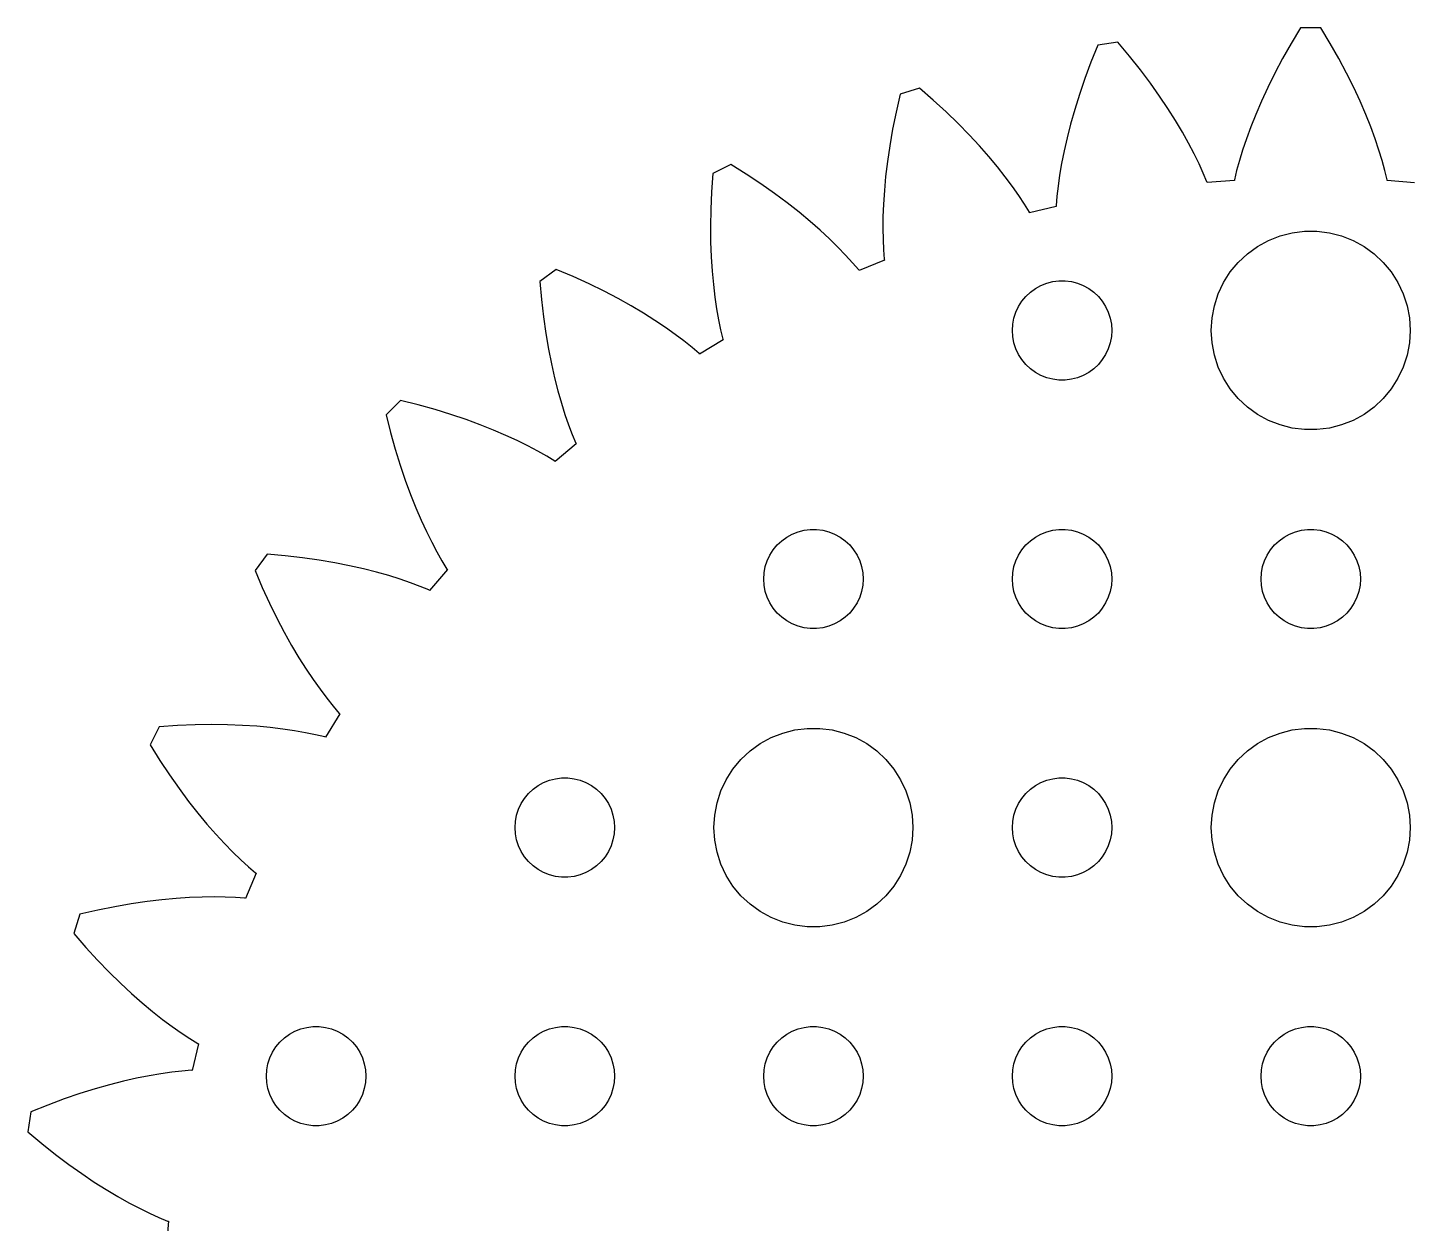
# Model space of a CAD drawing. Header units: metres. Extents: x -39.1 to 39.1, y 70.9 to 149.1.
# Drawn here: x -38.7 to 3.06, y 113.06 to 149.13 of the extents above; entities that cross this region are included whole.
import ezdxf

# ---------------------------------------------------------------- set-up
doc = ezdxf.new("R2010")
doc.units = ezdxf.units.M

msp = doc.modelspace()

# ---------------------------------------------------------------- linework, layer by layer
for p, q in [((-0.30473, 149.134), (-0.58876, 148.661)), ((0.30473, 149.134), (-0.30473, 149.134)), ((0.58876, 148.661), (0.30473, 149.134)), ((-5.82085, 148.699), (-6.42282, 148.604)), ((-5.46637, 148.277), (-5.82085, 148.699)), ((-6.42282, 148.604), (-6.62939, 148.093)), ((-5.13846, 147.864), (-5.46637, 148.277)), ((-0.58876, 148.661), (-0.84804, 148.202)), ((0.84804, 148.202), (0.58876, 148.661)), ((-6.62939, 148.093), (-6.81364, 147.599)), ((-4.83632, 147.462), (-5.13846, 147.864)), ((-0.84804, 148.202), (-1.08351, 147.757)), ((1.08351, 147.757), (0.84804, 148.202)), ((-6.81364, 147.599), (-6.97667, 147.123)), ((-4.55914, 147.071), (-4.83632, 147.462)), ((-1.08351, 147.757), (-1.29617, 147.328)), ((1.29617, 147.328), (1.08351, 147.757)), ((-12.3828, 147.124), (-12.5068, 146.587)), ((-11.8031, 147.312), (-12.3828, 147.124)), ((-11.3869, 146.951), (-11.8031, 147.312)), ((-6.97667, 147.123), (-7.11957, 146.665)), ((-4.30606, 146.693), (-4.55914, 147.071)), ((-1.29617, 147.328), (-1.48701, 146.915)), ((1.48701, 146.915), (1.29617, 147.328)), ((-10.9984, 146.594), (-11.3869, 146.951)), ((-10.6371, 146.244), (-10.9984, 146.594)), ((-7.11957, 146.665), (-7.24347, 146.228)), ((-4.07617, 146.329), (-4.30606, 146.693)), ((-1.48701, 146.915), (-1.6571, 146.519)), ((1.6571, 146.519), (1.48701, 146.915)), ((-12.5068, 146.587), (-12.6115, 146.07)), ((-10.3022, 145.901), (-10.6371, 146.244)), ((-7.24347, 146.228), (-7.34958, 145.81)), ((-3.86855, 145.979), (-4.07617, 146.329)), ((-1.6571, 146.519), (-1.8075, 146.142)), ((1.8075, 146.142), (1.6571, 146.519)), ((-12.6115, 146.07), (-12.698, 145.574)), ((-9.99312, 145.568), (-10.3022, 145.901)), ((-7.34958, 145.81), (-7.43904, 145.414)), ((-3.68221, 145.646), (-3.86855, 145.979)), ((-1.93932, 145.783), (-2.05368, 145.443)), ((-1.8075, 146.142), (-1.93932, 145.783)), ((1.93932, 145.783), (1.8075, 146.142)), ((2.05368, 145.443), (1.93932, 145.783)), ((-12.698, 145.574), (-12.7677, 145.1)), ((-9.70908, 145.244), (-9.99312, 145.568)), ((-7.43904, 145.414), (-7.51309, 145.039)), ((-3.51616, 145.328), (-3.68221, 145.646)), ((-2.05368, 145.443), (-2.15173, 145.124)), ((2.15173, 145.124), (2.05368, 145.443)), ((-17.4948, 145.007), (-18.0378, 144.73)), ((-17.0271, 144.714), (-17.4948, 145.007)), ((-12.7677, 145.1), (-12.8216, 144.649)), ((-9.44936, 144.931), (-9.70908, 145.244)), ((-9.21307, 144.631), (-9.44936, 144.931)), ((-7.51309, 145.039), (-7.57295, 144.686)), ((-3.36935, 145.028), (-3.51616, 145.328)), ((-3.24074, 144.746), (-3.36935, 145.028)), ((-2.15173, 145.124), (-2.23468, 144.826)), ((2.23468, 144.826), (2.15173, 145.124)), ((-18.0378, 144.73), (-18.0762, 144.18)), ((-16.5876, 144.423), (-17.0271, 144.714)), ((-12.8216, 144.649), (-12.8611, 144.22)), ((-8.99942, 144.343), (-9.21307, 144.631)), ((-7.57295, 144.686), (-7.61984, 144.355)), ((-3.12921, 144.483), (-3.24074, 144.746)), ((-2.30194, 144.522), (-3.12733, 144.463)), ((-2.23468, 144.826), (-2.30368, 144.548)), ((-2.30368, 144.548), (-2.30194, 144.522)), ((2.30368, 144.548), (2.23468, 144.826)), ((2.30231, 144.528), (2.30368, 144.548)), ((3.12685, 144.457), (2.30231, 144.528)), ((-18.0762, 144.18), (-18.0988, 143.653)), ((-16.1759, 144.134), (-16.5876, 144.423)), ((-15.7916, 143.848), (-16.1759, 144.134)), ((-12.8611, 144.22), (-12.8874, 143.814)), ((-8.8075, 144.07), (-8.99942, 144.343)), ((-7.61984, 144.355), (-7.65508, 144.047)), ((-3.12733, 144.463), (-3.12921, 144.483)), ((-15.4341, 143.567), (-15.7916, 143.848)), ((-12.8874, 143.814), (-12.9019, 143.432)), ((-8.63635, 143.812), (-8.8075, 144.07)), ((-8.48506, 143.569), (-8.63635, 143.812)), ((-7.67404, 143.737), (-8.48, 143.549)), ((-7.65508, 144.047), (-7.67986, 143.763)), ((-7.67986, 143.763), (-7.67404, 143.737)), ((-18.0988, 143.653), (-18.1068, 143.15)), ((-15.1029, 143.291), (-15.4341, 143.567)), ((-14.7975, 143.023), (-15.1029, 143.291)), ((-12.9019, 143.432), (-12.9058, 143.074)), ((-8.48, 143.549), (-8.48506, 143.569)), ((-18.1068, 143.15), (-18.1014, 142.671)), ((-14.5171, 142.763), (-14.7975, 143.023)), ((-12.9058, 143.074), (-12.9003, 142.74)), ((-1.27733, 142.714), (-0.92705, 142.853)), ((-0.92705, 142.853), (-0.56213, 142.947)), ((-0.56213, 142.947), (-0.18837, 142.994)), ((-0.18837, 142.994), (0.18837, 142.994)), ((0.18837, 142.994), (0.56213, 142.947)), ((0.56213, 142.947), (0.92705, 142.853)), ((0.92705, 142.853), (1.27733, 142.714)), ((-18.1014, 142.671), (-18.084, 142.216)), ((-14.2611, 142.513), (-14.5171, 142.763)), ((-14.0288, 142.273), (-14.2611, 142.513)), ((-12.9003, 142.74), (-12.887, 142.43)), ((-12.887, 142.43), (-12.8669, 142.145)), ((-1.91226, 142.312), (-1.60747, 142.533)), ((-1.60747, 142.533), (-1.27733, 142.714)), ((1.27733, 142.714), (1.60747, 142.533)), ((1.60747, 142.533), (1.91226, 142.312)), ((-18.084, 142.216), (-18.0559, 141.787)), ((-13.8193, 142.044), (-14.0288, 142.273)), ((-13.632, 141.829), (-13.8193, 142.044)), ((-12.8572, 142.121), (-13.6238, 141.81)), ((-12.8669, 142.145), (-12.8572, 142.121)), ((-2.42705, 141.763), (-2.1869, 142.054)), ((-2.1869, 142.054), (-1.91226, 142.312)), ((1.91226, 142.312), (2.1869, 142.054)), ((2.1869, 142.054), (2.42705, 141.763)), ((-22.7556, 141.839), (-23.2487, 141.481)), ((-22.248, 141.623), (-22.7556, 141.839)), ((-21.7683, 141.404), (-22.248, 141.623)), ((-18.0559, 141.787), (-18.0184, 141.382)), ((-13.6238, 141.81), (-13.632, 141.829)), ((-2.62891, 141.445), (-2.42705, 141.763)), ((2.42705, 141.763), (2.62891, 141.445)), ((-23.2487, 141.481), (-23.2006, 140.931)), ((-21.3164, 141.183), (-21.7683, 141.404)), ((-20.8921, 140.961), (-21.3164, 141.183)), ((-18.0184, 141.382), (-17.973, 141.002)), ((-8.45613, 141.156), (-8.30373, 141.266)), ((-8.30373, 141.266), (-8.13866, 141.357)), ((-8.13866, 141.357), (-7.96352, 141.427)), ((-7.96352, 141.427), (-7.78107, 141.473)), ((-7.78107, 141.473), (-7.59418, 141.497)), ((-7.59418, 141.497), (-7.40581, 141.497)), ((-7.40581, 141.497), (-7.21892, 141.473)), ((-7.21892, 141.473), (-7.03647, 141.427)), ((-7.03647, 141.427), (-6.86133, 141.357)), ((-6.86133, 141.357), (-6.69626, 141.266)), ((-6.69626, 141.266), (-6.54385, 141.156)), ((-2.78932, 141.104), (-2.62891, 141.445)), ((2.62891, 141.445), (2.78932, 141.104)), ((-23.2006, 140.931), (-23.1405, 140.407)), ((-20.4951, 140.739), (-20.8921, 140.961)), ((-17.973, 141.002), (-17.9208, 140.648)), ((-8.81445, 140.723), (-8.71352, 140.882)), ((-8.71352, 140.882), (-8.59344, 141.027)), ((-8.59344, 141.027), (-8.45613, 141.156)), ((-6.54385, 141.156), (-6.40654, 141.027)), ((-6.40654, 141.027), (-6.28647, 140.882)), ((-6.28647, 140.882), (-6.18553, 140.723)), ((-2.97633, 140.376), (-2.90575, 140.746)), ((-2.90575, 140.746), (-2.78932, 141.104)), ((2.78932, 141.104), (2.90575, 140.746)), ((2.90575, 140.746), (2.97633, 140.376)), ((-23.1405, 140.407), (-23.0696, 139.909)), ((-20.1249, 140.519), (-20.4951, 140.739)), ((-19.7812, 140.302), (-20.1249, 140.519)), ((-17.9208, 140.648), (-17.8632, 140.319)), ((-8.98816, 140.188), (-8.95287, 140.373)), ((-8.95287, 140.373), (-8.89465, 140.552)), ((-8.89465, 140.552), (-8.81445, 140.723)), ((-6.18553, 140.723), (-6.10533, 140.552)), ((-6.10533, 140.552), (-6.04712, 140.373)), ((-6.04712, 140.373), (-6.01183, 140.188)), ((-3, 140), (-2.97633, 140.376)), ((2.97633, 140.376), (3, 140)), ((-23.0696, 139.909), (-22.9894, 139.437)), ((-19.4636, 140.089), (-19.7812, 140.302)), ((-19.1716, 139.881), (-19.4636, 140.089)), ((-17.8632, 140.319), (-17.8016, 140.015)), ((-17.8016, 140.015), (-17.7372, 139.737)), ((-9, 140), (-8.98816, 140.188)), ((-8.98816, 139.812), (-9, 140)), ((-6.01183, 140.188), (-6, 140)), ((-6, 140), (-6.01183, 139.812)), ((-2.97633, 139.624), (-3, 140)), ((3, 140), (2.97633, 139.624)), ((-18.9046, 139.681), (-19.1716, 139.881)), ((-18.662, 139.488), (-18.9046, 139.681)), ((-18.4432, 139.304), (-18.662, 139.488)), ((-17.7238, 139.714), (-18.4322, 139.287)), ((-17.7372, 139.737), (-17.7238, 139.714)), ((-8.95287, 139.627), (-8.98816, 139.812)), ((-8.89465, 139.448), (-8.95287, 139.627)), ((-6.04712, 139.627), (-6.10533, 139.448)), ((-6.01183, 139.812), (-6.04712, 139.627)), ((-2.90575, 139.254), (-2.97633, 139.624)), ((2.97633, 139.624), (2.90575, 139.254)), ((-22.9894, 139.437), (-22.9011, 138.991)), ((-18.4322, 139.287), (-18.4432, 139.304)), ((-8.81445, 139.277), (-8.89465, 139.448)), ((-8.71352, 139.118), (-8.81445, 139.277)), ((-8.59344, 138.973), (-8.71352, 139.118)), ((-6.28647, 139.118), (-6.40654, 138.973)), ((-6.18553, 139.277), (-6.28647, 139.118)), ((-6.10533, 139.448), (-6.18553, 139.277)), ((-2.78932, 138.896), (-2.90575, 139.254)), ((2.90575, 139.254), (2.78932, 138.896)), ((-22.9011, 138.991), (-22.8061, 138.571)), ((-8.45613, 138.844), (-8.59344, 138.973)), ((-8.30373, 138.734), (-8.45613, 138.844)), ((-8.13866, 138.643), (-8.30373, 138.734)), ((-6.69626, 138.734), (-6.86133, 138.643)), ((-6.54385, 138.844), (-6.69626, 138.734)), ((-6.40654, 138.973), (-6.54385, 138.844)), ((-2.62891, 138.555), (-2.78932, 138.896)), ((2.78932, 138.896), (2.62891, 138.555)), ((-22.8061, 138.571), (-22.7058, 138.177)), ((-7.96352, 138.573), (-8.13866, 138.643)), ((-7.78107, 138.527), (-7.96352, 138.573)), ((-7.59418, 138.503), (-7.78107, 138.527)), ((-7.40581, 138.503), (-7.59418, 138.503)), ((-7.21892, 138.527), (-7.40581, 138.503)), ((-7.03647, 138.573), (-7.21892, 138.527)), ((-6.86133, 138.643), (-7.03647, 138.573)), ((-2.42705, 138.237), (-2.62891, 138.555)), ((-2.1869, 137.946), (-2.42705, 138.237)), ((2.42705, 138.237), (2.1869, 137.946)), ((2.62891, 138.555), (2.42705, 138.237)), ((-27.4561, 137.887), (-27.8871, 137.456)), ((-26.921, 137.754), (-27.4561, 137.887)), ((-22.7058, 138.177), (-22.6015, 137.809)), ((-1.91226, 137.688), (-2.1869, 137.946)), ((2.1869, 137.946), (1.91226, 137.688)), ((-27.8871, 137.456), (-27.7537, 136.921)), ((-26.413, 137.612), (-26.921, 137.754)), ((-25.9321, 137.464), (-26.413, 137.612)), ((-25.4782, 137.311), (-25.9321, 137.464)), ((-22.6015, 137.809), (-22.4945, 137.467)), ((-22.4945, 137.467), (-22.3862, 137.151)), ((-1.60747, 137.467), (-1.91226, 137.688)), ((-1.27733, 137.286), (-1.60747, 137.467)), ((1.60747, 137.467), (1.27733, 137.286)), ((1.91226, 137.688), (1.60747, 137.467)), ((-25.0513, 137.154), (-25.4782, 137.311)), ((-24.6513, 136.995), (-25.0513, 137.154)), ((-24.2779, 136.834), (-24.6513, 136.995)), ((-22.3862, 137.151), (-22.2778, 136.861)), ((-0.92705, 137.147), (-1.27733, 137.286)), ((-0.56213, 137.053), (-0.92705, 137.147)), ((-0.18837, 137.006), (-0.56213, 137.053)), ((0.18837, 137.006), (-0.18837, 137.006)), ((0.56213, 137.053), (0.18837, 137.006)), ((0.92705, 137.147), (0.56213, 137.053)), ((1.27733, 137.286), (0.92705, 137.147)), ((-27.7537, 136.921), (-27.6123, 136.413)), ((-23.9309, 136.674), (-24.2779, 136.834)), ((-23.61, 136.514), (-23.9309, 136.674)), ((-22.1539, 136.576), (-22.7867, 136.043)), ((-22.2778, 136.861), (-22.1707, 136.596)), ((-22.1707, 136.596), (-22.1539, 136.576)), ((-27.6123, 136.413), (-27.4644, 135.932)), ((-23.3149, 136.358), (-23.61, 136.514)), ((-23.0452, 136.205), (-23.3149, 136.358)), ((-22.8004, 136.058), (-23.0452, 136.205)), ((-27.4644, 135.932), (-27.3113, 135.478)), ((-22.7867, 136.043), (-22.8004, 136.058)), ((-27.3113, 135.478), (-27.1543, 135.051)), ((-27.1543, 135.051), (-26.9948, 134.651)), ((-26.9948, 134.651), (-26.8341, 134.278)), ((-26.8341, 134.278), (-26.6735, 133.931)), ((-26.6735, 133.931), (-26.5144, 133.61)), ((-16.0934, 133.527), (-15.9561, 133.656)), ((-15.9561, 133.656), (-15.8037, 133.766)), ((-15.8037, 133.766), (-15.6387, 133.857)), ((-15.6387, 133.857), (-15.4635, 133.927)), ((-15.4635, 133.927), (-15.2811, 133.973)), ((-15.2811, 133.973), (-15.0942, 133.997)), ((-15.0942, 133.997), (-14.9058, 133.997)), ((-14.9058, 133.997), (-14.7189, 133.973)), ((-14.7189, 133.973), (-14.5365, 133.927)), ((-14.5365, 133.927), (-14.3613, 133.857)), ((-14.3613, 133.857), (-14.1963, 133.766)), ((-14.1963, 133.766), (-14.0439, 133.656)), ((-14.0439, 133.656), (-13.9065, 133.527)), ((-8.59344, 133.527), (-8.45613, 133.656)), ((-8.45613, 133.656), (-8.30373, 133.766)), ((-8.30373, 133.766), (-8.13866, 133.857)), ((-8.13866, 133.857), (-7.96352, 133.927)), ((-7.96352, 133.927), (-7.78107, 133.973)), ((-7.78107, 133.973), (-7.59418, 133.997)), ((-7.59418, 133.997), (-7.40581, 133.997)), ((-7.40581, 133.997), (-7.21892, 133.973)), ((-7.21892, 133.973), (-7.03647, 133.927)), ((-7.03647, 133.927), (-6.86133, 133.857)), ((-6.86133, 133.857), (-6.69626, 133.766)), ((-6.69626, 133.766), (-6.54385, 133.656)), ((-6.54385, 133.656), (-6.40654, 133.527)), ((-1.09344, 133.527), (-0.95613, 133.656)), ((-0.95613, 133.656), (-0.80373, 133.766)), ((-0.80373, 133.766), (-0.63866, 133.857)), ((-0.63866, 133.857), (-0.46352, 133.927)), ((-0.46352, 133.927), (-0.28107, 133.973)), ((-0.28107, 133.973), (-0.09418, 133.997)), ((-0.09418, 133.997), (0.09418, 133.997)), ((0.09418, 133.997), (0.28107, 133.973)), ((0.28107, 133.973), (0.46352, 133.927)), ((0.46352, 133.927), (0.63866, 133.857)), ((0.63866, 133.857), (0.80373, 133.766)), ((0.80373, 133.766), (0.95613, 133.656)), ((0.95613, 133.656), (1.09344, 133.527)), ((-31.4806, 133.249), (-31.8388, 132.756)), ((-30.9312, 133.201), (-31.4806, 133.249)), ((-26.5144, 133.61), (-26.3579, 133.315)), ((-26.3579, 133.315), (-26.2055, 133.045)), ((-16.3145, 133.223), (-16.2135, 133.382)), ((-16.2135, 133.382), (-16.0934, 133.527)), ((-13.9065, 133.527), (-13.7865, 133.382)), ((-13.7865, 133.382), (-13.6855, 133.223)), ((-8.81445, 133.223), (-8.71352, 133.382)), ((-8.71352, 133.382), (-8.59344, 133.527)), ((-6.40654, 133.527), (-6.28647, 133.382)), ((-6.28647, 133.382), (-6.18553, 133.223)), ((-1.31445, 133.223), (-1.21352, 133.382)), ((-1.21352, 133.382), (-1.09344, 133.527)), ((1.09344, 133.527), (1.21352, 133.382)), ((1.21352, 133.382), (1.31445, 133.223)), ((-30.4073, 133.14), (-30.9312, 133.201)), ((-29.9092, 133.07), (-30.4073, 133.14)), ((-29.437, 132.989), (-29.9092, 133.07)), ((-28.9908, 132.901), (-29.437, 132.989)), ((-28.5707, 132.806), (-28.9908, 132.901)), ((-28.1768, 132.706), (-28.5707, 132.806)), ((-26.2055, 133.045), (-26.0583, 132.8)), ((-16.4882, 132.688), (-16.4529, 132.873)), ((-16.4529, 132.873), (-16.3947, 133.052)), ((-16.3947, 133.052), (-16.3145, 133.223)), ((-13.6855, 133.223), (-13.6053, 133.052)), ((-13.6053, 133.052), (-13.5471, 132.873)), ((-13.5471, 132.873), (-13.5118, 132.688)), ((-8.98816, 132.688), (-8.95287, 132.873)), ((-8.95287, 132.873), (-8.89465, 133.052)), ((-8.89465, 133.052), (-8.81445, 133.223)), ((-6.18553, 133.223), (-6.10533, 133.052)), ((-6.10533, 133.052), (-6.04712, 132.873)), ((-6.04712, 132.873), (-6.01183, 132.688)), ((-1.48816, 132.688), (-1.45287, 132.873)), ((-1.45287, 132.873), (-1.39465, 133.052)), ((-1.39465, 133.052), (-1.31445, 133.223)), ((1.31445, 133.223), (1.39465, 133.052)), ((1.39465, 133.052), (1.45287, 132.873)), ((1.45287, 132.873), (1.48816, 132.688)), ((-31.8388, 132.756), (-31.6234, 132.248)), ((-27.809, 132.602), (-28.1768, 132.706)), ((-27.4671, 132.495), (-27.809, 132.602)), ((-27.1512, 132.386), (-27.4671, 132.495)), ((-26.0385, 132.783), (-26.5802, 132.157)), ((-26.0583, 132.8), (-26.0385, 132.783)), ((-16.5, 132.5), (-16.4882, 132.688)), ((-16.4882, 132.312), (-16.5, 132.5)), ((-13.5118, 132.688), (-13.5, 132.5)), ((-13.5, 132.5), (-13.5118, 132.312)), ((-9, 132.5), (-8.98816, 132.688)), ((-8.98816, 132.312), (-9, 132.5)), ((-6.01183, 132.688), (-6, 132.5)), ((-6, 132.5), (-6.01183, 132.312)), ((-1.5, 132.5), (-1.48816, 132.688)), ((-1.48816, 132.312), (-1.5, 132.5)), ((1.48816, 132.688), (1.5, 132.5)), ((1.5, 132.5), (1.48816, 132.312)), ((-31.6234, 132.248), (-31.4043, 131.768)), ((-26.8609, 132.278), (-27.1512, 132.386)), ((-26.5961, 132.171), (-26.8609, 132.278)), ((-26.5802, 132.157), (-26.5961, 132.171)), ((-16.4529, 132.127), (-16.4882, 132.312)), ((-16.3947, 131.948), (-16.4529, 132.127)), ((-13.5471, 132.127), (-13.6053, 131.948)), ((-13.5118, 132.312), (-13.5471, 132.127)), ((-8.95287, 132.127), (-8.98816, 132.312)), ((-8.89465, 131.948), (-8.95287, 132.127)), ((-6.04712, 132.127), (-6.10533, 131.948)), ((-6.01183, 132.312), (-6.04712, 132.127)), ((-1.45287, 132.127), (-1.48816, 132.312)), ((-1.39465, 131.948), (-1.45287, 132.127)), ((1.45287, 132.127), (1.39465, 131.948)), ((1.48816, 132.312), (1.45287, 132.127)), ((-31.4043, 131.768), (-31.183, 131.316)), ((-16.3145, 131.777), (-16.3947, 131.948)), ((-16.2135, 131.618), (-16.3145, 131.777)), ((-16.0934, 131.473), (-16.2135, 131.618)), ((-13.7865, 131.618), (-13.9065, 131.473)), ((-13.6855, 131.777), (-13.7865, 131.618)), ((-13.6053, 131.948), (-13.6855, 131.777)), ((-8.81445, 131.777), (-8.89465, 131.948)), ((-8.71352, 131.618), (-8.81445, 131.777)), ((-8.59344, 131.473), (-8.71352, 131.618)), ((-6.28647, 131.618), (-6.40654, 131.473)), ((-6.18553, 131.777), (-6.28647, 131.618)), ((-6.10533, 131.948), (-6.18553, 131.777)), ((-1.31445, 131.777), (-1.39465, 131.948)), ((-1.21352, 131.618), (-1.31445, 131.777)), ((-1.09344, 131.473), (-1.21352, 131.618)), ((1.21352, 131.618), (1.09344, 131.473)), ((1.31445, 131.777), (1.21352, 131.618)), ((1.39465, 131.948), (1.31445, 131.777)), ((-31.183, 131.316), (-30.9607, 130.892)), ((-15.9561, 131.344), (-16.0934, 131.473)), ((-15.8037, 131.234), (-15.9561, 131.344)), ((-15.6387, 131.143), (-15.8037, 131.234)), ((-15.4635, 131.073), (-15.6387, 131.143)), ((-14.3613, 131.143), (-14.5365, 131.073)), ((-14.1963, 131.234), (-14.3613, 131.143)), ((-14.0439, 131.344), (-14.1963, 131.234)), ((-13.9065, 131.473), (-14.0439, 131.344)), ((-8.45613, 131.344), (-8.59344, 131.473)), ((-8.30373, 131.234), (-8.45613, 131.344)), ((-8.13866, 131.143), (-8.30373, 131.234)), ((-7.96352, 131.073), (-8.13866, 131.143)), ((-6.86133, 131.143), (-7.03647, 131.073)), ((-6.69626, 131.234), (-6.86133, 131.143)), ((-6.54385, 131.344), (-6.69626, 131.234)), ((-6.40654, 131.473), (-6.54385, 131.344)), ((-0.95613, 131.344), (-1.09344, 131.473)), ((-0.80373, 131.234), (-0.95613, 131.344)), ((-0.63866, 131.143), (-0.80373, 131.234)), ((-0.46352, 131.073), (-0.63866, 131.143)), ((0.63866, 131.143), (0.46352, 131.073)), ((0.80373, 131.234), (0.63866, 131.143)), ((0.95613, 131.344), (0.80373, 131.234)), ((1.09344, 131.473), (0.95613, 131.344)), ((-30.9607, 130.892), (-30.7389, 130.495)), ((-15.2811, 131.027), (-15.4635, 131.073)), ((-15.0942, 131.003), (-15.2811, 131.027)), ((-14.9058, 131.003), (-15.0942, 131.003)), ((-14.7189, 131.027), (-14.9058, 131.003)), ((-14.5365, 131.073), (-14.7189, 131.027)), ((-7.78107, 131.027), (-7.96352, 131.073)), ((-7.59418, 131.003), (-7.78107, 131.027)), ((-7.40581, 131.003), (-7.59418, 131.003)), ((-7.21892, 131.027), (-7.40581, 131.003)), ((-7.03647, 131.073), (-7.21892, 131.027)), ((-0.28107, 131.027), (-0.46352, 131.073)), ((-0.09418, 131.003), (-0.28107, 131.027)), ((0.09418, 131.003), (-0.09418, 131.003)), ((0.28107, 131.027), (0.09418, 131.003)), ((0.46352, 131.073), (0.28107, 131.027)), ((-30.7389, 130.495), (-30.5188, 130.125)), ((-30.5188, 130.125), (-30.3016, 129.781)), ((-30.3016, 129.781), (-30.0888, 129.464)), ((-30.0888, 129.464), (-29.8814, 129.172)), ((-29.8814, 129.172), (-29.6807, 128.905)), ((-29.6807, 128.905), (-29.4879, 128.662)), ((-29.4879, 128.662), (-29.3042, 128.443)), ((-29.282, 128.429), (-29.7191, 127.727)), ((-29.3042, 128.443), (-29.282, 128.429)), ((-34.7299, 128.038), (-35.0066, 127.495)), ((-34.1798, 128.076), (-34.7299, 128.038)), ((-33.653, 128.099), (-34.1798, 128.076)), ((-33.1499, 128.107), (-33.653, 128.099)), ((-32.6709, 128.101), (-33.1499, 128.107)), ((-32.2164, 128.084), (-32.6709, 128.101)), ((-31.7866, 128.056), (-32.2164, 128.084)), ((-31.3819, 128.018), (-31.7866, 128.056)), ((-31.0022, 127.973), (-31.3819, 128.018)), ((-30.6479, 127.921), (-31.0022, 127.973)), ((-30.3189, 127.863), (-30.6479, 127.921)), ((-30.0152, 127.802), (-30.3189, 127.863)), ((-29.7369, 127.737), (-30.0152, 127.802)), ((-16.2773, 127.714), (-15.927, 127.853)), ((-15.927, 127.853), (-15.5621, 127.947)), ((-15.5621, 127.947), (-15.1884, 127.994)), ((-15.1884, 127.994), (-14.8116, 127.994)), ((-14.8116, 127.994), (-14.4379, 127.947)), ((-14.4379, 127.947), (-14.0729, 127.853)), ((-14.0729, 127.853), (-13.7227, 127.714)), ((-1.27733, 127.714), (-0.92705, 127.853)), ((-0.92705, 127.853), (-0.56213, 127.947)), ((-0.56213, 127.947), (-0.18837, 127.994)), ((-0.18837, 127.994), (0.18837, 127.994)), ((0.18837, 127.994), (0.56213, 127.947)), ((0.56213, 127.947), (0.92705, 127.853)), ((0.92705, 127.853), (1.27733, 127.714)), ((-35.0066, 127.495), (-34.7144, 127.027)), ((-29.7191, 127.727), (-29.7369, 127.737)), ((-16.9123, 127.312), (-16.6075, 127.533)), ((-16.6075, 127.533), (-16.2773, 127.714)), ((-13.7227, 127.714), (-13.3925, 127.533)), ((-13.3925, 127.533), (-13.0877, 127.312)), ((-1.91226, 127.312), (-1.60747, 127.533)), ((-1.60747, 127.533), (-1.27733, 127.714)), ((1.27733, 127.714), (1.60747, 127.533)), ((1.60747, 127.533), (1.91226, 127.312)), ((-34.7144, 127.027), (-34.4229, 126.588)), ((-17.427, 126.763), (-17.1869, 127.054)), ((-17.1869, 127.054), (-16.9123, 127.312)), ((-13.0877, 127.312), (-12.8131, 127.054)), ((-12.8131, 127.054), (-12.5729, 126.763)), ((-2.42705, 126.763), (-2.1869, 127.054)), ((-2.1869, 127.054), (-1.91226, 127.312)), ((1.91226, 127.312), (2.1869, 127.054)), ((2.1869, 127.054), (2.42705, 126.763)), ((-34.4229, 126.588), (-34.1337, 126.176)), ((-17.6289, 126.445), (-17.427, 126.763)), ((-12.5729, 126.763), (-12.3711, 126.445)), ((-2.62891, 126.445), (-2.42705, 126.763)), ((2.42705, 126.763), (2.62891, 126.445)), ((-34.1337, 126.176), (-33.8478, 125.792)), ((-23.5934, 126.027), (-23.4561, 126.156)), ((-23.4561, 126.156), (-23.3037, 126.266)), ((-23.3037, 126.266), (-23.1387, 126.357)), ((-23.1387, 126.357), (-22.9635, 126.427)), ((-22.9635, 126.427), (-22.7811, 126.473)), ((-22.7811, 126.473), (-22.5942, 126.497)), ((-22.5942, 126.497), (-22.4058, 126.497)), ((-22.4058, 126.497), (-22.2189, 126.473)), ((-22.2189, 126.473), (-22.0365, 126.427)), ((-22.0365, 126.427), (-21.8613, 126.357)), ((-21.8613, 126.357), (-21.6963, 126.266)), ((-21.6963, 126.266), (-21.5439, 126.156)), ((-21.5439, 126.156), (-21.4065, 126.027)), ((-17.7893, 126.104), (-17.6289, 126.445)), ((-12.3711, 126.445), (-12.2107, 126.104)), ((-8.59344, 126.027), (-8.45613, 126.156)), ((-8.45613, 126.156), (-8.30373, 126.266)), ((-8.30373, 126.266), (-8.13866, 126.357)), ((-8.13866, 126.357), (-7.96352, 126.427)), ((-7.96352, 126.427), (-7.78107, 126.473)), ((-7.78107, 126.473), (-7.59418, 126.497)), ((-7.59418, 126.497), (-7.40581, 126.497)), ((-7.40581, 126.497), (-7.21892, 126.473)), ((-7.21892, 126.473), (-7.03647, 126.427)), ((-7.03647, 126.427), (-6.86133, 126.357)), ((-6.86133, 126.357), (-6.69626, 126.266)), ((-6.69626, 126.266), (-6.54385, 126.156)), ((-6.54385, 126.156), (-6.40654, 126.027)), ((-2.78932, 126.104), (-2.62891, 126.445)), ((2.62891, 126.445), (2.78932, 126.104)), ((-33.8478, 125.792), (-33.5666, 125.434)), ((-23.8947, 125.552), (-23.8145, 125.723)), ((-23.8145, 125.723), (-23.7135, 125.882)), ((-23.7135, 125.882), (-23.5934, 126.027)), ((-21.4065, 126.027), (-21.2865, 125.882)), ((-21.2865, 125.882), (-21.1855, 125.723)), ((-21.1855, 125.723), (-21.1053, 125.552)), ((-17.9763, 125.376), (-17.9057, 125.746)), ((-17.9057, 125.746), (-17.7893, 126.104)), ((-12.2107, 126.104), (-12.0942, 125.746)), ((-12.0942, 125.746), (-12.0237, 125.376)), ((-8.89465, 125.552), (-8.81445, 125.723)), ((-8.81445, 125.723), (-8.71352, 125.882)), ((-8.71352, 125.882), (-8.59344, 126.027)), ((-6.40654, 126.027), (-6.28647, 125.882)), ((-6.28647, 125.882), (-6.18553, 125.723)), ((-6.18553, 125.723), (-6.10533, 125.552)), ((-2.97633, 125.376), (-2.90575, 125.746)), ((-2.90575, 125.746), (-2.78932, 126.104)), ((2.78932, 126.104), (2.90575, 125.746)), ((2.90575, 125.746), (2.97633, 125.376)), ((-33.5666, 125.434), (-33.2913, 125.103)), ((-23.9882, 125.188), (-23.9529, 125.373)), ((-23.9529, 125.373), (-23.8947, 125.552)), ((-21.1053, 125.552), (-21.0471, 125.373)), ((-21.0471, 125.373), (-21.0118, 125.188)), ((-18, 125), (-17.9763, 125.376)), ((-12.0237, 125.376), (-12, 125)), ((-8.98816, 125.188), (-8.95287, 125.373)), ((-8.95287, 125.373), (-8.89465, 125.552)), ((-6.10533, 125.552), (-6.04712, 125.373)), ((-6.04712, 125.373), (-6.01183, 125.188)), ((-3, 125), (-2.97633, 125.376)), ((2.97633, 125.376), (3, 125)), ((-33.2913, 125.103), (-33.023, 124.797)), ((-24, 125), (-23.9882, 125.188)), ((-23.9882, 124.812), (-24, 125)), ((-21.0118, 125.188), (-21, 125)), ((-21, 125), (-21.0118, 124.812)), ((-17.9763, 124.624), (-18, 125)), ((-12, 125), (-12.0237, 124.624)), ((-9, 125), (-8.98816, 125.188)), ((-8.98816, 124.812), (-9, 125)), ((-6.01183, 125.188), (-6, 125)), ((-6, 125), (-6.01183, 124.812)), ((-2.97633, 124.624), (-3, 125)), ((3, 125), (2.97633, 124.624)), ((-33.023, 124.797), (-32.7631, 124.517)), ((-32.7631, 124.517), (-32.5126, 124.261)), ((-23.9529, 124.627), (-23.9882, 124.812)), ((-23.8947, 124.448), (-23.9529, 124.627)), ((-21.0471, 124.627), (-21.1053, 124.448)), ((-21.0118, 124.812), (-21.0471, 124.627)), ((-17.9057, 124.254), (-17.9763, 124.624)), ((-12.0237, 124.624), (-12.0942, 124.254)), ((-8.95287, 124.627), (-8.98816, 124.812)), ((-8.89465, 124.448), (-8.95287, 124.627)), ((-6.04712, 124.627), (-6.10533, 124.448)), ((-6.01183, 124.812), (-6.04712, 124.627)), ((-2.90575, 124.254), (-2.97633, 124.624)), ((2.97633, 124.624), (2.90575, 124.254)), ((-32.5126, 124.261), (-32.2726, 124.029)), ((-23.8145, 124.277), (-23.8947, 124.448)), ((-23.7135, 124.118), (-23.8145, 124.277)), ((-23.5934, 123.973), (-23.7135, 124.118)), ((-21.2865, 124.118), (-21.4065, 123.973)), ((-21.1855, 124.277), (-21.2865, 124.118)), ((-21.1053, 124.448), (-21.1855, 124.277)), ((-17.7893, 123.896), (-17.9057, 124.254)), ((-12.0942, 124.254), (-12.2107, 123.896)), ((-8.81445, 124.277), (-8.89465, 124.448)), ((-8.71352, 124.118), (-8.81445, 124.277)), ((-8.59344, 123.973), (-8.71352, 124.118)), ((-6.28647, 124.118), (-6.40654, 123.973)), ((-6.18553, 124.277), (-6.28647, 124.118)), ((-6.10533, 124.448), (-6.18553, 124.277)), ((-2.78932, 123.896), (-2.90575, 124.254)), ((2.90575, 124.254), (2.78932, 123.896)), ((-32.2726, 124.029), (-32.0443, 123.819)), ((-31.8045, 123.622), (-32.1263, 122.859)), ((-32.0443, 123.819), (-31.8286, 123.632)), ((-31.8286, 123.632), (-31.8045, 123.622)), ((-23.4561, 123.844), (-23.5934, 123.973)), ((-23.3037, 123.734), (-23.4561, 123.844)), ((-23.1387, 123.643), (-23.3037, 123.734)), ((-22.9635, 123.573), (-23.1387, 123.643)), ((-21.8613, 123.643), (-22.0365, 123.573)), ((-21.6963, 123.734), (-21.8613, 123.643)), ((-21.5439, 123.844), (-21.6963, 123.734)), ((-21.4065, 123.973), (-21.5439, 123.844)), ((-17.6289, 123.555), (-17.7893, 123.896)), ((-12.2107, 123.896), (-12.3711, 123.555)), ((-8.45613, 123.844), (-8.59344, 123.973)), ((-8.30373, 123.734), (-8.45613, 123.844)), ((-8.13866, 123.643), (-8.30373, 123.734)), ((-7.96352, 123.573), (-8.13866, 123.643)), ((-6.86133, 123.643), (-7.03647, 123.573)), ((-6.69626, 123.734), (-6.86133, 123.643)), ((-6.54385, 123.844), (-6.69626, 123.734)), ((-6.40654, 123.973), (-6.54385, 123.844)), ((-2.62891, 123.555), (-2.78932, 123.896)), ((2.78932, 123.896), (2.62891, 123.555)), ((-22.7811, 123.527), (-22.9635, 123.573)), ((-22.5942, 123.503), (-22.7811, 123.527)), ((-22.4058, 123.503), (-22.5942, 123.503)), ((-22.2189, 123.527), (-22.4058, 123.503)), ((-22.0365, 123.573), (-22.2189, 123.527)), ((-17.427, 123.237), (-17.6289, 123.555)), ((-17.1869, 122.946), (-17.427, 123.237)), ((-12.5729, 123.237), (-12.8131, 122.946)), ((-12.3711, 123.555), (-12.5729, 123.237)), ((-7.78107, 123.527), (-7.96352, 123.573)), ((-7.59418, 123.503), (-7.78107, 123.527)), ((-7.40581, 123.503), (-7.59418, 123.503)), ((-7.21892, 123.527), (-7.40581, 123.503)), ((-7.03647, 123.573), (-7.21892, 123.527)), ((-2.42705, 123.237), (-2.62891, 123.555)), ((-2.1869, 122.946), (-2.42705, 123.237)), ((2.42705, 123.237), (2.1869, 122.946)), ((2.62891, 123.555), (2.42705, 123.237)), ((-34.6487, 122.822), (-35.1003, 122.768)), ((-34.2198, 122.861), (-34.6487, 122.822)), ((-33.8142, 122.887), (-34.2198, 122.861)), ((-33.4321, 122.902), (-33.8142, 122.887)), ((-33.074, 122.906), (-33.4321, 122.902)), ((-32.74, 122.9), (-33.074, 122.906)), ((-32.4305, 122.887), (-32.74, 122.9)), ((-32.1455, 122.867), (-32.4305, 122.887)), ((-32.1263, 122.859), (-32.1455, 122.867)), ((-16.9123, 122.688), (-17.1869, 122.946)), ((-12.8131, 122.946), (-13.0877, 122.688)), ((-1.91226, 122.688), (-2.1869, 122.946)), ((2.1869, 122.946), (1.91226, 122.688)), ((-37.1241, 122.383), (-37.3124, 121.803)), ((-36.5867, 122.507), (-37.1241, 122.383)), ((-36.0699, 122.611), (-36.5867, 122.507)), ((-35.5742, 122.698), (-36.0699, 122.611)), ((-35.1003, 122.768), (-35.5742, 122.698)), ((-16.6075, 122.467), (-16.9123, 122.688)), ((-16.2773, 122.286), (-16.6075, 122.467)), ((-13.3925, 122.467), (-13.7227, 122.286)), ((-13.0877, 122.688), (-13.3925, 122.467)), ((-1.60747, 122.467), (-1.91226, 122.688)), ((-1.27733, 122.286), (-1.60747, 122.467)), ((1.60747, 122.467), (1.27733, 122.286)), ((1.91226, 122.688), (1.60747, 122.467)), ((-15.927, 122.147), (-16.2773, 122.286)), ((-15.5621, 122.053), (-15.927, 122.147)), ((-15.1884, 122.006), (-15.5621, 122.053)), ((-14.8116, 122.006), (-15.1884, 122.006)), ((-14.4379, 122.053), (-14.8116, 122.006)), ((-14.0729, 122.147), (-14.4379, 122.053)), ((-13.7227, 122.286), (-14.0729, 122.147)), ((-0.92705, 122.147), (-1.27733, 122.286)), ((-0.56213, 122.053), (-0.92705, 122.147)), ((-0.18837, 122.006), (-0.56213, 122.053)), ((0.18837, 122.006), (-0.18837, 122.006)), ((0.56213, 122.053), (0.18837, 122.006)), ((0.92705, 122.147), (0.56213, 122.053)), ((1.27733, 122.286), (0.92705, 122.147)), ((-37.3124, 121.803), (-36.9506, 121.387)), ((-36.9506, 121.387), (-36.594, 120.998)), ((-36.594, 120.998), (-36.2439, 120.637)), ((-36.2439, 120.637), (-35.9014, 120.302)), ((-35.9014, 120.302), (-35.5677, 119.993)), ((-35.5677, 119.993), (-35.244, 119.709)), ((-35.244, 119.709), (-34.9313, 119.449)), ((-34.9313, 119.449), (-34.6307, 119.213)), ((-34.6307, 119.213), (-34.3432, 118.999)), ((-34.3432, 118.999), (-34.0699, 118.807)), ((-34.0699, 118.807), (-33.8116, 118.636)), ((-33.8116, 118.636), (-33.5692, 118.485)), ((-31.0934, 118.527), (-30.9561, 118.656)), ((-30.9561, 118.656), (-30.8037, 118.766)), ((-30.8037, 118.766), (-30.6387, 118.857)), ((-30.6387, 118.857), (-30.4635, 118.927)), ((-30.4635, 118.927), (-30.2811, 118.973)), ((-30.2811, 118.973), (-30.0942, 118.997)), ((-30.0942, 118.997), (-29.9058, 118.997)), ((-29.9058, 118.997), (-29.7189, 118.973)), ((-29.7189, 118.973), (-29.5365, 118.927)), ((-29.5365, 118.927), (-29.3613, 118.857)), ((-29.3613, 118.857), (-29.1963, 118.766)), ((-29.1963, 118.766), (-29.0439, 118.656)), ((-29.0439, 118.656), (-28.9065, 118.527)), ((-23.5934, 118.527), (-23.4561, 118.656)), ((-23.4561, 118.656), (-23.3037, 118.766)), ((-23.3037, 118.766), (-23.1387, 118.857)), ((-23.1387, 118.857), (-22.9635, 118.927)), ((-22.9635, 118.927), (-22.7811, 118.973)), ((-22.7811, 118.973), (-22.5942, 118.997)), ((-22.5942, 118.997), (-22.4058, 118.997)), ((-22.4058, 118.997), (-22.2189, 118.973)), ((-22.2189, 118.973), (-22.0365, 118.927)), ((-22.0365, 118.927), (-21.8613, 118.857)), ((-21.8613, 118.857), (-21.6963, 118.766)), ((-21.6963, 118.766), (-21.5439, 118.656)), ((-21.5439, 118.656), (-21.4065, 118.527)), ((-16.0934, 118.527), (-15.9561, 118.656)), ((-15.9561, 118.656), (-15.8037, 118.766)), ((-15.8037, 118.766), (-15.6387, 118.857)), ((-15.6387, 118.857), (-15.4635, 118.927)), ((-15.4635, 118.927), (-15.2811, 118.973)), ((-15.2811, 118.973), (-15.0942, 118.997)), ((-15.0942, 118.997), (-14.9058, 118.997)), ((-14.9058, 118.997), (-14.7189, 118.973)), ((-14.7189, 118.973), (-14.5365, 118.927)), ((-14.5365, 118.927), (-14.3613, 118.857)), ((-14.3613, 118.857), (-14.1963, 118.766)), ((-14.1963, 118.766), (-14.0439, 118.656)), ((-14.0439, 118.656), (-13.9065, 118.527)), ((-8.59344, 118.527), (-8.45613, 118.656)), ((-8.45613, 118.656), (-8.30373, 118.766)), ((-8.30373, 118.766), (-8.13866, 118.857)), ((-8.13866, 118.857), (-7.96352, 118.927)), ((-7.96352, 118.927), (-7.78107, 118.973)), ((-7.78107, 118.973), (-7.59418, 118.997)), ((-7.59418, 118.997), (-7.40581, 118.997)), ((-7.40581, 118.997), (-7.21892, 118.973)), ((-7.21892, 118.973), (-7.03647, 118.927)), ((-7.03647, 118.927), (-6.86133, 118.857)), ((-6.86133, 118.857), (-6.69626, 118.766)), ((-6.69626, 118.766), (-6.54385, 118.656)), ((-6.54385, 118.656), (-6.40654, 118.527)), ((-1.09344, 118.527), (-0.95613, 118.656)), ((-0.95613, 118.656), (-0.80373, 118.766)), ((-0.80373, 118.766), (-0.63866, 118.857)), ((-0.63866, 118.857), (-0.46352, 118.927)), ((-0.46352, 118.927), (-0.28107, 118.973)), ((-0.28107, 118.973), (-0.09418, 118.997)), ((-0.09418, 118.997), (0.09418, 118.997)), ((0.09418, 118.997), (0.28107, 118.973)), ((0.28107, 118.973), (0.46352, 118.927)), ((0.46352, 118.927), (0.63866, 118.857)), ((0.63866, 118.857), (0.80373, 118.766)), ((0.80373, 118.766), (0.95613, 118.656)), ((0.95613, 118.656), (1.09344, 118.527)), ((-33.5438, 118.479), (-33.7424, 117.675)), ((-33.5692, 118.485), (-33.5438, 118.479)), ((-31.3947, 118.052), (-31.3145, 118.223)), ((-31.3145, 118.223), (-31.2135, 118.382)), ((-31.2135, 118.382), (-31.0934, 118.527)), ((-28.9065, 118.527), (-28.7865, 118.382)), ((-28.7865, 118.382), (-28.6855, 118.223)), ((-28.6855, 118.223), (-28.6053, 118.052)), ((-23.8947, 118.052), (-23.8145, 118.223)), ((-23.8145, 118.223), (-23.7135, 118.382)), ((-23.7135, 118.382), (-23.5934, 118.527)), ((-21.4065, 118.527), (-21.2865, 118.382)), ((-21.2865, 118.382), (-21.1855, 118.223)), ((-21.1855, 118.223), (-21.1053, 118.052)), ((-16.3947, 118.052), (-16.3145, 118.223)), ((-16.3145, 118.223), (-16.2135, 118.382)), ((-16.2135, 118.382), (-16.0934, 118.527)), ((-13.9065, 118.527), (-13.7865, 118.382)), ((-13.7865, 118.382), (-13.6855, 118.223)), ((-13.6855, 118.223), (-13.6053, 118.052)), ((-8.89465, 118.052), (-8.81445, 118.223)), ((-8.81445, 118.223), (-8.71352, 118.382)), ((-8.71352, 118.382), (-8.59344, 118.527)), ((-6.40654, 118.527), (-6.28647, 118.382)), ((-6.28647, 118.382), (-6.18553, 118.223)), ((-6.18553, 118.223), (-6.10533, 118.052)), ((-1.39465, 118.052), (-1.31445, 118.223)), ((-1.31445, 118.223), (-1.21352, 118.382)), ((-1.21352, 118.382), (-1.09344, 118.527)), ((1.09344, 118.527), (1.21352, 118.382)), ((1.21352, 118.382), (1.31445, 118.223)), ((1.31445, 118.223), (1.39465, 118.052)), ((-31.4882, 117.688), (-31.4529, 117.873)), ((-31.4529, 117.873), (-31.3947, 118.052)), ((-28.6053, 118.052), (-28.5471, 117.873)), ((-28.5471, 117.873), (-28.5118, 117.688)), ((-23.9882, 117.688), (-23.9529, 117.873)), ((-23.9529, 117.873), (-23.8947, 118.052)), ((-21.1053, 118.052), (-21.0471, 117.873)), ((-21.0471, 117.873), (-21.0118, 117.688)), ((-16.4882, 117.688), (-16.4529, 117.873)), ((-16.4529, 117.873), (-16.3947, 118.052)), ((-13.6053, 118.052), (-13.5471, 117.873)), ((-13.5471, 117.873), (-13.5118, 117.688)), ((-8.98816, 117.688), (-8.95287, 117.873)), ((-8.95287, 117.873), (-8.89465, 118.052)), ((-6.10533, 118.052), (-6.04712, 117.873)), ((-6.04712, 117.873), (-6.01183, 117.688)), ((-1.48816, 117.688), (-1.45287, 117.873)), ((-1.45287, 117.873), (-1.39465, 118.052)), ((1.39465, 118.052), (1.45287, 117.873)), ((1.45287, 117.873), (1.48816, 117.688)), ((-35.4139, 117.439), (-35.8105, 117.35)), ((-35.0388, 117.513), (-35.4139, 117.439)), ((-34.6857, 117.573), (-35.0388, 117.513)), ((-34.355, 117.62), (-34.6857, 117.573)), ((-34.0471, 117.655), (-34.355, 117.62)), ((-33.7625, 117.68), (-34.0471, 117.655)), ((-33.7424, 117.675), (-33.7625, 117.68)), ((-31.5, 117.5), (-31.4882, 117.688)), ((-31.4882, 117.312), (-31.5, 117.5)), ((-28.5118, 117.688), (-28.5, 117.5)), ((-28.5, 117.5), (-28.5118, 117.312)), ((-24, 117.5), (-23.9882, 117.688)), ((-23.9882, 117.312), (-24, 117.5)), ((-21.0118, 117.688), (-21, 117.5)), ((-21, 117.5), (-21.0118, 117.312)), ((-16.5, 117.5), (-16.4882, 117.688)), ((-16.4882, 117.312), (-16.5, 117.5)), ((-13.5118, 117.688), (-13.5, 117.5)), ((-13.5, 117.5), (-13.5118, 117.312)), ((-9, 117.5), (-8.98816, 117.688)), ((-8.98816, 117.312), (-9, 117.5)), ((-6.01183, 117.688), (-6, 117.5)), ((-6, 117.5), (-6.01183, 117.312)), ((-1.5, 117.5), (-1.48816, 117.688)), ((-1.48816, 117.312), (-1.5, 117.5)), ((1.48816, 117.688), (1.5, 117.5)), ((1.5, 117.5), (1.48816, 117.312)), ((-37.1227, 116.977), (-37.5987, 116.814)), ((-36.6655, 117.12), (-37.1227, 116.977)), ((-36.2279, 117.243), (-36.6655, 117.12)), ((-35.8105, 117.35), (-36.2279, 117.243)), ((-31.4529, 117.127), (-31.4882, 117.312)), ((-31.3947, 116.948), (-31.4529, 117.127)), ((-31.3145, 116.777), (-31.3947, 116.948)), ((-28.6053, 116.948), (-28.6855, 116.777)), ((-28.5471, 117.127), (-28.6053, 116.948)), ((-28.5118, 117.312), (-28.5471, 117.127)), ((-23.9529, 117.127), (-23.9882, 117.312)), ((-23.8947, 116.948), (-23.9529, 117.127)), ((-23.8145, 116.777), (-23.8947, 116.948)), ((-21.1053, 116.948), (-21.1855, 116.777)), ((-21.0471, 117.127), (-21.1053, 116.948)), ((-21.0118, 117.312), (-21.0471, 117.127)), ((-16.4529, 117.127), (-16.4882, 117.312)), ((-16.3947, 116.948), (-16.4529, 117.127)), ((-16.3145, 116.777), (-16.3947, 116.948)), ((-13.6053, 116.948), (-13.6855, 116.777)), ((-13.5471, 117.127), (-13.6053, 116.948)), ((-13.5118, 117.312), (-13.5471, 117.127)), ((-8.95287, 117.127), (-8.98816, 117.312)), ((-8.89465, 116.948), (-8.95287, 117.127)), ((-8.81445, 116.777), (-8.89465, 116.948)), ((-6.10533, 116.948), (-6.18553, 116.777)), ((-6.04712, 117.127), (-6.10533, 116.948)), ((-6.01183, 117.312), (-6.04712, 117.127)), ((-1.45287, 117.127), (-1.48816, 117.312)), ((-1.39465, 116.948), (-1.45287, 117.127)), ((-1.31445, 116.777), (-1.39465, 116.948)), ((1.39465, 116.948), (1.31445, 116.777)), ((1.45287, 117.127), (1.39465, 116.948)), ((1.48816, 117.312), (1.45287, 117.127)), ((-38.0928, 116.629), (-38.6041, 116.423)), ((-37.5987, 116.814), (-38.0928, 116.629)), ((-31.2135, 116.618), (-31.3145, 116.777)), ((-31.0934, 116.473), (-31.2135, 116.618)), ((-28.7865, 116.618), (-28.9065, 116.473)), ((-28.6855, 116.777), (-28.7865, 116.618)), ((-23.7135, 116.618), (-23.8145, 116.777)), ((-23.5934, 116.473), (-23.7135, 116.618)), ((-21.2865, 116.618), (-21.4065, 116.473)), ((-21.1855, 116.777), (-21.2865, 116.618)), ((-16.2135, 116.618), (-16.3145, 116.777)), ((-16.0934, 116.473), (-16.2135, 116.618)), ((-13.7865, 116.618), (-13.9065, 116.473)), ((-13.6855, 116.777), (-13.7865, 116.618)), ((-8.71352, 116.618), (-8.81445, 116.777)), ((-8.59344, 116.473), (-8.71352, 116.618)), ((-6.28647, 116.618), (-6.40654, 116.473)), ((-6.18553, 116.777), (-6.28647, 116.618)), ((-1.21352, 116.618), (-1.31445, 116.777)), ((-1.09344, 116.473), (-1.21352, 116.618)), ((1.21352, 116.618), (1.09344, 116.473)), ((1.31445, 116.777), (1.21352, 116.618)), ((-38.6041, 116.423), (-38.6994, 115.821)), ((-30.9561, 116.344), (-31.0934, 116.473)), ((-30.8037, 116.234), (-30.9561, 116.344)), ((-30.6387, 116.143), (-30.8037, 116.234)), ((-30.4635, 116.073), (-30.6387, 116.143)), ((-29.3613, 116.143), (-29.5365, 116.073)), ((-29.1963, 116.234), (-29.3613, 116.143)), ((-29.0439, 116.344), (-29.1963, 116.234)), ((-28.9065, 116.473), (-29.0439, 116.344)), ((-23.4561, 116.344), (-23.5934, 116.473)), ((-23.3037, 116.234), (-23.4561, 116.344)), ((-23.1387, 116.143), (-23.3037, 116.234)), ((-22.9635, 116.073), (-23.1387, 116.143)), ((-21.8613, 116.143), (-22.0365, 116.073)), ((-21.6963, 116.234), (-21.8613, 116.143)), ((-21.5439, 116.344), (-21.6963, 116.234)), ((-21.4065, 116.473), (-21.5439, 116.344)), ((-15.9561, 116.344), (-16.0934, 116.473)), ((-15.8037, 116.234), (-15.9561, 116.344)), ((-15.6387, 116.143), (-15.8037, 116.234)), ((-15.4635, 116.073), (-15.6387, 116.143)), ((-14.3613, 116.143), (-14.5365, 116.073)), ((-14.1963, 116.234), (-14.3613, 116.143)), ((-14.0439, 116.344), (-14.1963, 116.234)), ((-13.9065, 116.473), (-14.0439, 116.344)), ((-8.45613, 116.344), (-8.59344, 116.473)), ((-8.30373, 116.234), (-8.45613, 116.344)), ((-8.13866, 116.143), (-8.30373, 116.234)), ((-7.96352, 116.073), (-8.13866, 116.143)), ((-6.86133, 116.143), (-7.03647, 116.073)), ((-6.69626, 116.234), (-6.86133, 116.143)), ((-6.54385, 116.344), (-6.69626, 116.234)), ((-6.40654, 116.473), (-6.54385, 116.344)), ((-0.95613, 116.344), (-1.09344, 116.473)), ((-0.80373, 116.234), (-0.95613, 116.344)), ((-0.63866, 116.143), (-0.80373, 116.234)), ((-0.46352, 116.073), (-0.63866, 116.143)), ((0.63866, 116.143), (0.46352, 116.073)), ((0.80373, 116.234), (0.63866, 116.143)), ((0.95613, 116.344), (0.80373, 116.234)), ((1.09344, 116.473), (0.95613, 116.344)), ((-38.6994, 115.821), (-38.277, 115.466)), ((-30.2811, 116.027), (-30.4635, 116.073)), ((-30.0942, 116.003), (-30.2811, 116.027)), ((-29.9058, 116.003), (-30.0942, 116.003)), ((-29.7189, 116.027), (-29.9058, 116.003)), ((-29.5365, 116.073), (-29.7189, 116.027)), ((-22.7811, 116.027), (-22.9635, 116.073)), ((-22.5942, 116.003), (-22.7811, 116.027)), ((-22.4058, 116.003), (-22.5942, 116.003)), ((-22.2189, 116.027), (-22.4058, 116.003)), ((-22.0365, 116.073), (-22.2189, 116.027)), ((-15.2811, 116.027), (-15.4635, 116.073)), ((-15.0942, 116.003), (-15.2811, 116.027)), ((-14.9058, 116.003), (-15.0942, 116.003)), ((-14.7189, 116.027), (-14.9058, 116.003)), ((-14.5365, 116.073), (-14.7189, 116.027)), ((-7.78107, 116.027), (-7.96352, 116.073)), ((-7.59418, 116.003), (-7.78107, 116.027)), ((-7.40581, 116.003), (-7.59418, 116.003)), ((-7.21892, 116.027), (-7.40581, 116.003)), ((-7.03647, 116.073), (-7.21892, 116.027)), ((-0.28107, 116.027), (-0.46352, 116.073)), ((-0.09418, 116.003), (-0.28107, 116.027)), ((0.09418, 116.003), (-0.09418, 116.003)), ((0.28107, 116.027), (0.09418, 116.003)), ((0.46352, 116.073), (0.28107, 116.027)), ((-38.277, 115.466), (-37.864, 115.138)), ((-37.864, 115.138), (-37.4617, 114.836)), ((-37.4617, 114.836), (-37.071, 114.559)), ((-37.071, 114.559), (-36.6931, 114.306)), ((-36.6931, 114.306), (-36.3289, 114.076)), ((-36.3289, 114.076), (-35.9794, 113.869)), ((-35.9794, 113.869), (-35.6456, 113.682)), ((-35.6456, 113.682), (-35.3282, 113.516)), ((-35.3282, 113.516), (-35.0282, 113.369)), ((-35.0282, 113.369), (-34.7463, 113.241)), ((-34.7463, 113.241), (-34.4833, 113.129)), ((-34.4572, 113.127), (-34.5276, 112.302)), ((-34.4833, 113.129), (-34.4572, 113.127))]:
    msp.add_line(p, q)

doc.saveas('drawing.dxf')
